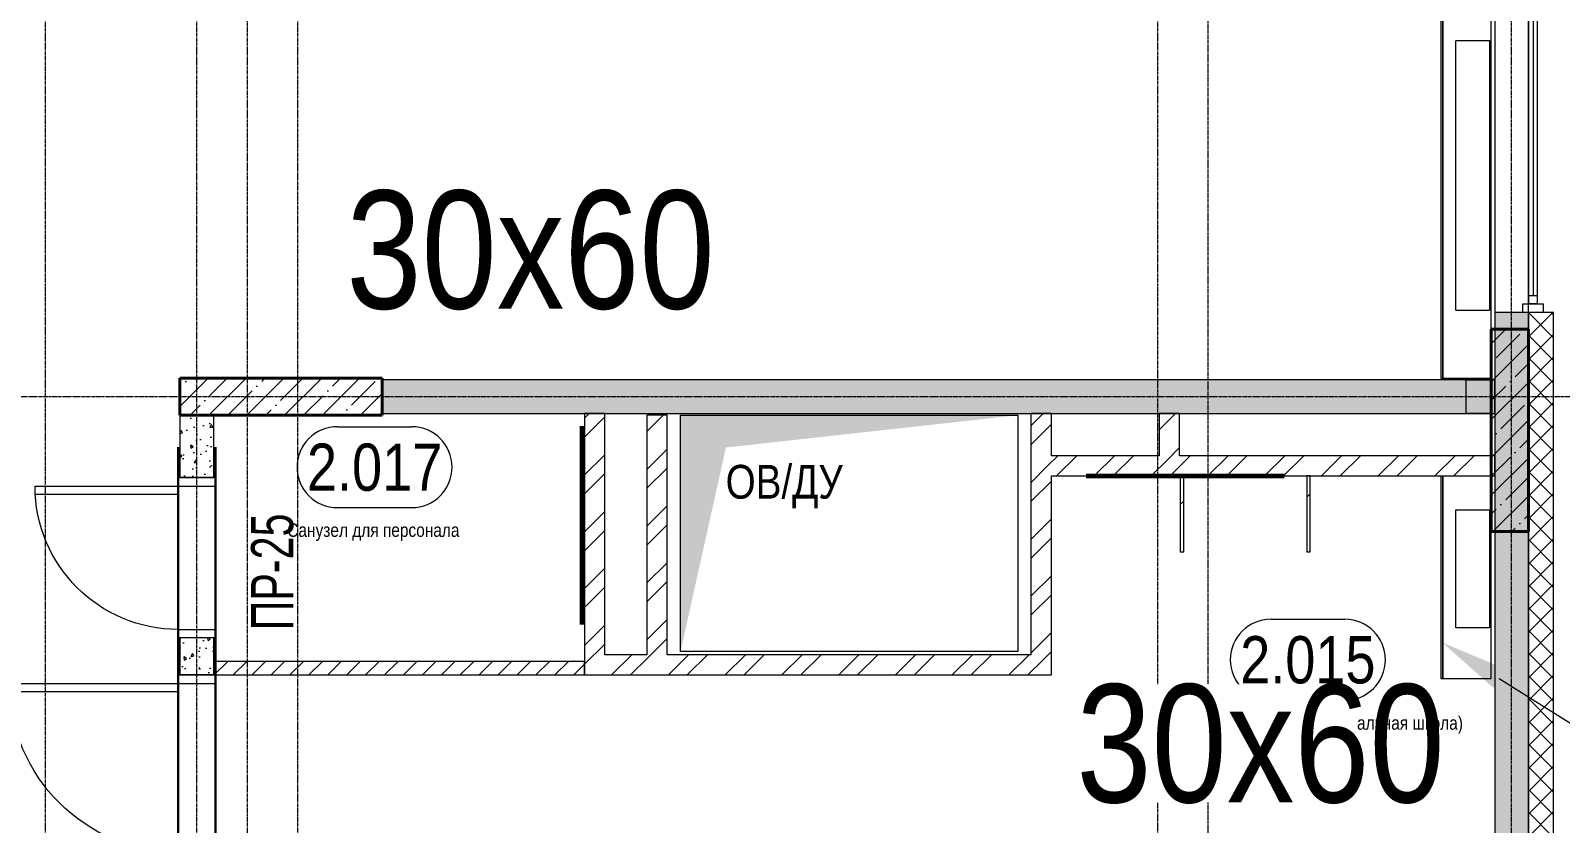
# Model space of a CAD drawing. Header units: millimetres. Extents: x -231292 to 573618, y -153144 to 564035.
# Drawn here: x 20197 to 29273, y 71900 to 76601 of the extents above; entities that cross this region are included whole.
import ezdxf
from ezdxf import colors
from ezdxf.entities.mleader import LeaderData, LeaderLine
from ezdxf.enums import TextEntityAlignment as Align
from ezdxf.math import Vec2, Vec3

# ---------------------------------------------------------------- set-up
doc = ezdxf.new("R2010")
doc.units = ezdxf.units.MM
doc.linetypes.add('CENTER2', pattern=[28.575, 19.05, -3.175, 3.175, -3.175])
doc.linetypes.add('HIDDEN2', pattern=[4.7625, 3.175, -1.5875])
doc.layers.get('0').update_dxf_attribs({"color": 250})
doc.layers.get('Defpoints').update_dxf_attribs({"color": 250})
for name, color, linetype, lineweight in [('11.10) плитка Установка люков', 190, 'Continuous', 60), ('A-Wall_Материал_Газоблок_Контур', 250, 'Continuous', 0), ('АР_Area', 250, 'Continuous', 5), ('АР_Двери', 250, 'Continuous', 9), ('АР_Колонны', 250, 'Continuous', 35), ('АР_Окна', 250, 'Continuous', 5), ('АР_Отопительные приборы', 250, 'HIDDEN2', 0), ('АР_Стены ГКЛ', 250, 'Continuous', 15), ('АР_Стены ЖБ', 250, 'Continuous', 35), ('АР_Стены кирпич', 250, 'Continuous', 20), ('АР_Стены ПЕНОблок', 250, 'Continuous', 20), ('АР_Утеплитель', 250, 'Continuous', 0), ('АР_Штриховка', 250, 'Continuous', 0), ('Зашивка радиаторов тип 1 (фанера и МДФ)', 250, 'Continuous', 0), ('Зашивка радиаторов тип 9 (до потолка_ облиц плитка)', 250, 'Continuous', 0), ('КМ_Фахверки', 250, 'Continuous', 80), ('ОВ_Отопление', 250, 'Continuous', 0), ('ОВ_Шахты', 250, 'Continuous', 5), ('Размеры зашивки ГКЛ', 250, 'Continuous', 0), ('РД_Оси_100', 250, 'Continuous', 0)]:
    doc.layers.add(name, color=color, linetype=linetype, lineweight=lineweight)
doc.layers.add('РД_Перемычка инж проемов', color=250, linetype='Continuous')
doc.layers.add('РД_Проем', color=250, linetype='Continuous', lineweight=0, plot=False)
doc.layers.add('РД_проем_инж перемыч_подсчет', color=250, linetype='Continuous', lineweight=30, plot=False)
doc.styles.add('Arial0', font='arial.ttf')
doc.styles.add('style1', font='ARIALN.TTF')
doc.styles.add('ккк', font='isocpeur.ttf', dxfattribs={"width": 0.85, "oblique": 15})
pattern_1 = [(45, (8883.4, 13229.69), (-112.2532, 112.2532), []), (45, (8995.66, 13229.69), (-112.2532, 112.2532), [198.4375, -39.6875, 0, -39.6875])]

# ---------------------------------------------------------------- blocks, each defined once
blk = doc.blocks.new('СОШ_2200_АР_ОСИ_М100_28.05.24')
at = {"layer": 'РД_Оси_100', "linetype": 'CENTER2'}
for p, q in [((20100, -6155), (20100, 139938.679)), ((29555, 61200), (-5954.958, 61200))]:
    blk.add_line(p, q, dxfattribs=at)
for points in [[(11400, 139938.679), (11400, -6155)], [(12000.12, -6155), (12300, -5755), (12300, 139538.679), (12000, 139938.679)], [(12600, -6155), (12600, 139938.679)], [(13200, -6155), (12900, -5755), (12900, 139538.679), (13220.167, 139939.357)], [(17850, 139938.679), (18000, 139538.679), (18000, -6194.092)], [(18300, -6196.31), (18300, 139538.679), (18450, 139938.679)]]:
    blk.add_lwpolyline(points, dxfattribs=at)
blk = doc.blocks.new('otv')
at = {"linetype": 'Continuous'}
blk.add_lwpolyline([(0, -1), (0, 0), (1, 0), (1, -1)], close=True, dxfattribs=at)
blk.add_solid([(0, -1), (0, 0), (0.1346, -0.1366), (1, 0)], dxfattribs=at)
blk = doc.blocks.new('otv_в_стене')
at = {"linetype": 'Continuous'}
blk.add_lwpolyline([(0, -1), (0, 0), (1, 0), (1, -1)], close=True, dxfattribs=at)
blk.add_solid([(0, -1), (0, 0), (0.5, -0.5), (1, 0)], dxfattribs=at)
blk = doc.blocks.new('MOK-МаркаПом_овал_ареал')
for p, q in [((-2.75, 3), (2.75, 3)), ((-2.75, -3), (2.75, -3))]:
    blk.add_line(p, q)
for centre, radius, start, end in [((-2.75, 0), 3, 90, 270), ((2.75, 0), 3, 270, 90), ((-3.75, 0), 3.5, 0, 0.001)]:
    blk.add_arc(centre, radius, start, end)
at = {"color": 0, "style": 'style1'}
blk.add_attdef('АР-ПОМЕЩЕНИЕ:НОМЕР', text='', height=3.5, dxfattribs=at).set_placement((0, 0), align=Align.MIDDLE)
at = {"layer": 'Defpoints', "color": 2, "style": 'style1'}
blk.add_attdef('АР-ПОМЕЩЕНИЕ:НАИМЕНОВАНИЕ', text='', height=1, dxfattribs=at).set_placement((-0.09, -4.81), align=Align.MIDDLE)
blk = doc.blocks.new('MOK-МаркаПеремычки')
at = {"color": 0, "style": 'ккк', "oblique": 15, "width": 0.85}
blk.add_attdef('АР-ПРОЕМ:ПЕРЕМЫЧКА', text='', height=2.5, dxfattribs=at).set_placement((0, 0), align=Align.MIDDLE)

msp = doc.modelspace()

# ---------------------------------------------------------------- hatches: boundary and pattern name
at = {"layer": 'АР_Штриховка', "linetype": 'Continuous', "lineweight": 0}
h = msp.add_hatch(dxfattribs=at)
h.set_pattern_fill('AR-CONC', color=256, angle=-360, style=0)
h.set_pattern_definition([(50, (8883.4, 13229.69), (182.18467, -15.9391), [19.05, -209.55]), (355, (8883.4, 13229.69), (-35.2434, 191.05685), [15.24, -167.6406]), (100.45144, (8898.58, 13228.36), (146.94125, 175.11775), [16.19, -178.09024]), (46.1842, (8883.4, 13280.49), (271.07904, -42.0423), [28.575, -314.325]), (96.63556, (8906, 13276.98), (237.4041, 247.4261), [24.285, -267.1356]), (351.18415, (8883.4, 13280.5), (237.4041, 247.4261), [22.86, -251.4597]), (21, (8908.8, 13267.79), (151.6144, -102.2652), [19.05, -209.55]), (326, (8908.8, 13267.79), (61.80203, 184.18797), [15.24, -167.64]), (71.45144, (8921.44, 13259.26), (213.4164, 81.92277), [16.19, -178.08994]), (37.5, (8883.4, 13229.686), (3.088603, 84.55504), [0, -165.608, 0, -170.18, 0, -168.275]), (7.5, (8883.4, 13229.69), (66.81966, 100.18057), [0, -97.028, 0, -161.798, 0, -64.135]), (327.5, (8826.76, 13229.686), (135.590595, -5.728744), [0, -63.5, 0, -198.12, 0, -262.89]), (317.5, (8801.36, 13229.69), (148.12918, 25.4265), [0, -82.55, 0, -131.572, 0, -186.69])])
h.paths.add_polyline_path([(29083.403, 81804.69), (28883.403, 82004.69), (28883.403, 80329.686), (29083.403, 80329.686)], flags=0)
h.paths.add_polyline_path([(29083.403, 79129.686), (28883.403, 79129.686), (28883.403, 78229.686), (29083.403, 78229.686)], flags=0)
h.paths.add_polyline_path([(29083.403, 74929.686), (28883.403, 74929.686), (28883.403, 64729.686), (29083.403, 64729.686)], flags=0)
h.paths.add_polyline_path([(29083.403, 63529.686), (28883.403, 63529.686), (28883.403, 62629.686), (29083.403, 62629.686)], flags=0)
h.paths.add_polyline_path([(29083.403, 61429.686), (28883.403, 61429.686), (28883.403, 60529.686), (29083.403, 60529.686)], flags=0)
h.paths.add_polyline_path([(29083.403, 57229.686), (28883.403, 57229.686), (28883.403, 55429.686), (29083.403, 55429.686)], flags=0)
h.paths.add_polyline_path([(29083.403, 54229.686), (28883.403, 54229.686), (28883.403, 53329.686), (29083.403, 53329.686)], flags=0)
h.paths.add_polyline_path([(29083.403, 52129.686), (28883.403, 52129.686), (28883.403, 51229.686), (29083.403, 51229.686)], flags=0)
h.paths.add_polyline_path([(29083.403, 47929.686), (28883.403, 47929.686), (28883.403, 46929.686), (29083.403, 46929.686)], flags=0)
h = msp.add_hatch(dxfattribs=at)
h.set_pattern_fill('ANSI37', color=256, scale=30, angle=-360, style=0)
h.set_pattern_definition([(45, (8883.4, 13229.69), (-67.35192, 67.35192), []), (135, (8883.4, 13229.69), (-67.35192, -67.35192), [])])
h.paths.add_polyline_path([(29233.403, 81654.69), (29083.403, 81804.69), (29083.403, 80329.686), (29233.403, 80329.686)], flags=0)
h.paths.add_polyline_path([(29233.403, 79129.686), (29083.403, 79129.686), (29083.403, 78229.686), (29233.403, 78229.686)], flags=0)
h.paths.add_polyline_path([(29233.403, 74929.686), (29083.403, 74929.686), (29083.403, 64729.686), (29233.403, 64729.686)], flags=0)
h.paths.add_polyline_path([(29233.403, 63529.686), (29083.403, 63529.686), (29083.403, 62629.686), (29233.403, 62629.686)], flags=0)
h.paths.add_polyline_path([(29233.403, 61429.686), (29083.403, 61429.686), (29083.403, 60529.686), (29233.403, 60529.686)], flags=0)
h.paths.add_polyline_path([(29233.403, 57229.686), (29083.403, 57229.686), (29083.403, 55429.686), (29233.403, 55429.686)], flags=0)
h.paths.add_polyline_path([(29233.403, 54229.686), (29083.403, 54229.686), (29083.403, 53329.686), (29233.403, 53329.686)], flags=0)
h.paths.add_polyline_path([(29233.403, 52129.686), (29083.403, 52129.686), (29083.403, 51229.686), (29233.403, 51229.686)], flags=0)
h.paths.add_polyline_path([(29233.403, 47929.686), (29083.403, 47929.686), (29083.403, 46929.686), (29233.403, 46929.686)], flags=0)
at = {"layer": 'АР_Штриховка', "linetype": 'Continuous', "lineweight": 5}
h = msp.add_hatch(dxfattribs=at)
h.set_pattern_fill('ANSI35', color=256, scale=25, style=0)
h.set_pattern_definition(pattern_1)
h.paths.add_polyline_path([(29083.403, 74829.686), (28863.403, 74829.686), (28863.403, 73629.686), (29083.403, 73629.686)], flags=0)
h = msp.add_hatch(dxfattribs=at)
h.set_pattern_fill('ANSI35', color=256, scale=25, style=0)
h.set_pattern_definition(pattern_1)
h.paths.add_polyline_path([(22283.403, 74319.686), (22283.403, 74539.686), (21083.403, 74539.686), (21083.403, 74319.686)], flags=0)
at = {"layer": 'АР_Штриховка', "linetype": 'Continuous', "lineweight": 0}
h = msp.add_hatch(dxfattribs=at)
h.set_pattern_fill('AR-CONC', color=256, angle=45, style=0)
h.set_pattern_definition([(95, (8883.4, 13229.69), (140.09465, 117.55338), [19.05, -209.55]), (40, (8883.4, 13229.69), (-160.01845, 110.17673), [15.24, -167.6406]), (145.45144, (8895.08, 13239.48), (-19.9238, 227.7301), [16.19, -178.09024]), (91.1842, (8847.48, 13265.6), (221.41024, 161.9534), [28.575, -314.325]), (141.63556, (8865.93, 13279.1), (-7.0866, 342.8268), [24.285, -267.1356]), (36.18415, (8847.48, 13265.6), (-7.0866, 342.8268), [22.86, -251.4597]), (66, (8874.42, 13274.59), (179.51998, 34.89515), [19.05, -209.55]), (11, (8874.42, 13274.59), (-86.5399, 173.9412), [15.24, -167.64]), (116.45145, (8889.38, 13277.5), (92.98005, 208.83634), [16.19, -178.08994]), (82.5, (8883.4, 13229.686), (-57.60547, 61.973414), [0, -165.608, 0, -170.18, 0, -168.275]), (52.5, (8883.4, 13229.69), (-23.58973, 118.087), [0, -97.028, 0, -161.798, 0, -64.135]), (12.5, (8843.35, 13189.634), (99.92786, 91.826196), [0, -63.5, 0, -198.12, 0, -262.89]), (2.5, (8825.39, 13171.67), (86.7639, 122.7224), [0, -82.55, 0, -131.572, 0, -186.69])])
h.paths.add_polyline_path([(28883.403, 74329.686), (28883.403, 74529.686), (22283.403, 74529.686), (22283.403, 74329.686)], flags=0)
h = msp.add_hatch(dxfattribs=at)
h.set_pattern_fill('AR-CONC', color=256, angle=-315, style=0)
h.set_pattern_definition([(95, (8883.4, 13229.69), (140.09465, 117.55338), [19.05, -209.55]), (40, (8883.4, 13229.69), (-160.01845, 110.17673), [15.24, -167.6406]), (145.45144, (8895.08, 13239.48), (-19.9238, 227.7301), [16.19, -178.09024]), (91.1842, (8847.48, 13265.6), (221.41024, 161.9534), [28.575, -314.325]), (141.63556, (8865.93, 13279.1), (-7.0866, 342.8268), [24.285, -267.1356]), (36.18415, (8847.48, 13265.6), (-7.0866, 342.8268), [22.86, -251.4597]), (66, (8874.42, 13274.59), (179.51998, 34.89515), [19.05, -209.55]), (11, (8874.42, 13274.59), (-86.5399, 173.9412), [15.24, -167.64]), (116.45145, (8889.38, 13277.5), (92.98005, 208.83634), [16.19, -178.08994]), (82.5, (8883.4, 13229.686), (-57.60547, 61.973414), [0, -165.608, 0, -170.18, 0, -168.275]), (52.5, (8883.4, 13229.69), (-23.58973, 118.087), [0, -97.028, 0, -161.798, 0, -64.135]), (12.5, (8843.35, 13189.634), (99.92786, 91.826196), [0, -63.5, 0, -198.12, 0, -262.89]), (2.5, (8825.39, 13171.67), (86.7639, 122.7224), [0, -82.55, 0, -131.572, 0, -186.69])])
h.paths.add_polyline_path([(21283.403, 74319.686), (21083.403, 74319.686), (21083.403, 73949.686), (21283.403, 73949.686)], flags=0)
h.paths.add_polyline_path([(21283.403, 72999.686), (21083.403, 72999.686), (21083.403, 72779.686), (21283.403, 72779.686)], flags=0)
h = msp.add_hatch(dxfattribs=at)
h.set_pattern_fill('ANSI32', color=256, scale=25, angle=-360, style=0)
h.set_pattern_definition([(45, (8883.4, 13229.69), (-168.3798, 168.3798), []), (45, (8995.66, 13229.69), (-168.3798, 168.3798), [])])
h.paths.add_polyline_path([(23603.403, 74329.686), (23483.403, 74329.686), (23483.403, 72779.686), (23603.403, 72899.686)], flags=0)
h = msp.add_hatch(dxfattribs=at)
h.set_pattern_fill('ANSI32', color=256, scale=25, angle=-360, style=0)
h.set_pattern_definition([(45, (8883.4, 13229.69), (-168.3798, 168.3798), []), (45, (8995.66, 13229.69), (-168.3798, 168.3798), [])])
h.paths.add_polyline_path([(23973.403, 74319.686), (23853.403, 74319.686), (23853.403, 72899.686), (23893.403, 72869.686), (23973.403, 72899.686)], flags=0)
h = msp.add_hatch(dxfattribs=at)
h.set_pattern_fill('ANSI32', color=256, scale=25, style=0)
h.set_pattern_definition([(45, (8883.4, 13229.69), (-168.3798, 168.3798), []), (45, (8995.66, 13229.69), (-168.3798, 168.3798), [])])
h.paths.add_polyline_path([(26133.403, 72899.686), (26213.403, 72869.686), (26253.403, 72899.686), (26253.403, 73959.686), (26223.403, 74039.686), (26133.403, 74079.686)], flags=0)
h.paths.add_polyline_path([(26133.403, 74079.686), (26223.403, 74039.686), (26253.403, 74079.686), (26253.403, 74329.686), (26133.403, 74329.686)], flags=0)
h = msp.add_hatch(dxfattribs=at)
h.set_pattern_fill('ANSI32', color=256, scale=25, style=0)
h.set_pattern_definition([(45, (8883.4, 13229.69), (-168.3798, 168.3798), []), (45, (8995.66, 13229.69), (-168.3798, 168.3798), [])])
h.paths.add_polyline_path([(26893.554, 74079.686), (26973.554, 74049.686), (27013.554, 74079.686), (27013.554, 74329.694), (26893.554, 74329.694)], flags=0)
h = msp.add_hatch(dxfattribs=at)
h.set_pattern_fill('ANSI32', color=256, scale=25, style=0)
h.set_pattern_definition([(45, (8883.4, 13229.69), (-168.3798, 168.3798), []), (45, (8995.66, 13229.69), (-168.3798, 168.3798), [])])
h.paths.add_polyline_path([(28883.403, 73959.686), (28883.403, 74079.686), (27013.554, 74079.686), (26973.554, 74049.686), (27013.554, 73959.686)], flags=0)
h.paths.add_polyline_path([(27013.554, 73959.686), (26973.554, 74049.686), (26893.554, 74079.686), (26253.403, 74079.686), (26223.403, 74039.686), (26253.403, 73959.686)], flags=0)
h = msp.add_hatch(dxfattribs=at)
h.set_pattern_fill('_U', color=256, scale=250, angle=-315, style=0, pattern_type=0)
h.set_pattern_definition([(45, (8883.4, 13229.69), (-176.7767, 176.7767), [])])
h.paths.add_polyline_path([(27038.403, 73959.686), (27018.403, 73959.686), (27018.403, 73509.686), (27038.403, 73509.686)], flags=0)
h = msp.add_hatch(dxfattribs=at)
h.set_pattern_fill('_U', color=256, scale=250, angle=45, style=0, pattern_type=0)
h.set_pattern_definition([(45, (8883.4, 13229.69), (-176.7767, 176.7767), [])])
h.paths.add_polyline_path([(27768.403, 73509.686), (27788.403, 73509.686), (27788.403, 73959.686), (27768.403, 73959.686)], flags=0)
h = msp.add_hatch(dxfattribs=at)
h.set_pattern_fill('ANSI32', color=256, scale=25, style=0)
h.set_pattern_definition([(45, (8883.4, 13229.69), (-168.3798, 168.3798), []), (45, (8995.66, 13229.69), (-168.3798, 168.3798), [])])
h.paths.add_polyline_path([(26253.403, 72899.686), (26213.403, 72869.686), (26253.403, 72779.686)], flags=0)
h.paths.add_polyline_path([(23603.403, 72899.686), (23483.403, 72779.686), (23853.403, 72779.686), (23893.403, 72869.686), (23853.403, 72899.686)], flags=0)
h.paths.add_polyline_path([(23973.403, 72899.686), (23893.403, 72869.686), (23853.403, 72779.686), (26253.403, 72779.686), (26213.403, 72869.686), (26133.403, 72899.686)], flags=0)
at = {"layer": 'АР_Штриховка', "linetype": 'Continuous', "lineweight": 0, "ltscale": 0.5}
h = msp.add_hatch(dxfattribs=at)
h.set_pattern_fill('ANSI31', color=256, scale=25, style=0)
h.set_pattern_definition([(45, (8883.4, 13229.69), (-56.1266, 56.1266), [])])
h.paths.add_polyline_path([(23483.403, 72779.686), (23483.403, 72859.686), (21283.403, 72859.686), (21283.403, 72779.686)], flags=0)

# ---------------------------------------------------------------- linework, layer by layer
at = {"layer": '11.10) плитка Установка люков'}
for points in [[(23466.952, 74254.192), (23466.952, 73078.117)], [(26458.973, 73959.686), (27635.048, 73959.686)]]:
    msp.add_lwpolyline(points, dxfattribs=at)
at = {"layer": 'A-Wall_Материал_Газоблок_Контур', "linetype": 'Continuous', "lineweight": 0}
msp.add_line((28883.403, 78229.686), (28883.403, 74929.686), dxfattribs=at)
at = {"layer": 'АР_Двери', "linetype": 'Continuous', "lineweight": 9}
for points in [[(21073.403, 73899.686), (21073.403, 73849.686), (20223.403, 73849.686), (20223.403, 73899.686)], [(21293.403, 73899.686), (21293.403, 73949.686), (21073.403, 73949.686), (21073.403, 73899.686)], [(21293.403, 73049.686), (21293.403, 72999.686), (21073.403, 72999.686), (21073.403, 73049.686)], [(21073.403, 72729.686), (21073.403, 72679.686), (20073.403, 72679.686), (20073.403, 72729.686)], [(21293.403, 72729.686), (21293.403, 72779.686), (21073.403, 72779.686), (21073.403, 72729.686)]]:
    msp.add_lwpolyline(points, close=True, dxfattribs=at)
at = {"layer": 'АР_Двери', "linetype": 'Continuous', "lineweight": 9, "extrusion": (0, 0, -1)}
for centre, radius in [((-21073.403, 73899.686), 850), ((-21073.403, 72729.686), 1000)]:
    msp.add_arc(centre, radius, 270, 0, dxfattribs=at)
at = {"layer": 'АР_Колонны', "linetype": 'HIDDEN2', "lineweight": 25}
for p, q in [((28863.403, 74829.686), (29083.403, 74829.686)), ((28863.403, 73629.686), (28863.403, 74829.686)), ((29083.403, 74829.686), (29083.403, 73629.686)), ((21083.403, 74539.686), (22283.403, 74539.686)), ((21083.403, 74319.686), (21083.403, 74539.686)), ((22283.403, 74539.686), (22283.403, 74319.686)), ((22283.403, 74319.686), (21083.403, 74319.686)), ((29083.403, 73629.686), (28863.403, 73629.686))]:
    msp.add_line(p, q, dxfattribs=at)
at = {"layer": 'АР_Колонны', "linetype": 'Continuous', "lineweight": 35}
for p, q in [((28863.403, 73629.686), (28863.403, 74829.686)), ((28863.403, 74829.686), (29083.403, 74829.686)), ((29083.403, 73629.686), (29083.403, 74829.686)), ((21083.403, 74319.686), (21083.403, 74539.686)), ((21083.403, 74539.686), (22283.403, 74539.686)), ((22283.403, 74319.686), (22283.403, 74539.686)), ((21083.403, 74319.686), (22283.403, 74319.686)), ((28863.403, 73629.686), (29083.403, 73629.686))]:
    msp.add_line(p, q, dxfattribs=at)
at = {"layer": 'АР_Окна', "linetype": 'Continuous', "lineweight": 5}
for p, q in [((28883.403, 78229.686), (28883.403, 74929.686)), ((29110.903, 78129.686), (29110.903, 75029.686)), ((29085.903, 75029.686), (29135.903, 75029.686))]:
    msp.add_line(p, q, dxfattribs=at)
for points in [[(29085.903, 78179.686), (29135.903, 78179.686), (29135.903, 74979.686), (29085.903, 74979.686)], [(29170.903, 74979.686), (29170.903, 74929.686), (29050.903, 74929.686), (29050.903, 74979.686)]]:
    msp.add_lwpolyline(points, close=True, dxfattribs=at)
at = {"layer": 'АР_Отопительные приборы'}
for points in [[(28853.403, 74941.357), (28653.403, 74941.357), (28653.403, 76541.357), (28853.403, 76541.357)], [(28853.403, 73059.686), (28653.403, 73059.686), (28653.403, 73759.686), (28853.403, 73759.686)]]:
    msp.add_lwpolyline(points, close=True, dxfattribs=at)
at = {"layer": 'АР_Стены ГКЛ', "linetype": 'Continuous', "lineweight": 15}
for p, q in [((27038.403, 73959.686), (27018.403, 73959.686)), ((27018.403, 73959.686), (27018.403, 73509.686)), ((27038.403, 73509.686), (27038.403, 73959.686)), ((27788.403, 73959.686), (27768.403, 73959.686)), ((27768.403, 73959.686), (27768.403, 73509.686)), ((27788.403, 73509.686), (27788.403, 73959.686)), ((27018.403, 73509.686), (27038.403, 73509.686)), ((27768.403, 73509.686), (27788.403, 73509.686))]:
    msp.add_line(p, q, dxfattribs=at)
at = {"layer": 'АР_Стены ЖБ', "linetype": 'Continuous', "lineweight": 40}
for p, q in [((29083.403, 74829.686), (28863.403, 74829.686)), ((28863.403, 74829.686), (28863.403, 73629.686)), ((29083.403, 73629.686), (29083.403, 74829.686)), ((22283.403, 74539.686), (21083.403, 74539.686)), ((21083.403, 74539.686), (21083.403, 74319.686)), ((22283.403, 74319.686), (22283.403, 74539.686)), ((21083.403, 74319.686), (22283.403, 74319.686)), ((28863.403, 73629.686), (29083.403, 73629.686))]:
    msp.add_line(p, q, dxfattribs=at)
at = {"layer": 'АР_Стены кирпич', "linetype": 'Continuous', "lineweight": 20}
for p, q in [((23603.403, 74329.686), (23483.403, 74329.686)), ((23483.403, 74329.686), (23483.403, 72779.686)), ((23603.403, 72899.686), (23603.403, 74329.686)), ((23973.403, 74319.686), (23853.403, 74319.686)), ((23853.403, 74319.686), (23853.403, 72899.686)), ((23973.403, 72899.686), (23973.403, 74319.686)), ((26253.403, 74329.686), (26133.403, 74329.686)), ((26133.403, 72899.686), (26133.403, 74329.686)), ((26253.403, 74079.686), (26253.403, 74329.686)), ((27013.554, 74329.694), (26893.554, 74329.694)), ((26893.554, 74329.694), (26893.554, 74079.686)), ((27013.554, 74079.686), (27013.554, 74329.694)), ((26893.554, 74079.686), (26253.403, 74079.686)), ((28883.403, 74079.686), (27013.554, 74079.686)), ((28883.403, 73959.686), (28883.403, 74079.686)), ((26253.403, 73959.686), (28883.403, 73959.686)), ((26253.403, 72899.686), (26253.403, 73959.686)), ((23853.403, 72899.686), (23603.403, 72899.686)), ((26133.403, 72899.686), (23973.403, 72899.686)), ((26253.403, 72779.686), (26253.403, 72899.686)), ((26253.403, 72899.686), (26253.403, 72899.686)), ((23483.403, 72779.686), (26253.403, 72779.686))]:
    msp.add_line(p, q, dxfattribs=at)
at = {"layer": 'АР_Стены ПЕНОблок', "linetype": 'Continuous', "lineweight": 20}
for p, q in [((29083.403, 74929.686), (28883.403, 74929.686)), ((28883.403, 74929.686), (28883.403, 64729.686)), ((29083.403, 64729.686), (29083.403, 74929.686)), ((28883.403, 74529.686), (22283.403, 74529.686)), ((22283.403, 74529.686), (22283.403, 74329.686)), ((28883.403, 74329.686), (28883.403, 74529.686)), ((21283.403, 74319.686), (21083.403, 74319.686)), ((21083.403, 74319.686), (21083.403, 73949.686)), ((21283.403, 73949.686), (21283.403, 74319.686)), ((22283.403, 74329.686), (28883.403, 74329.686)), ((21083.403, 73949.686), (21283.403, 73949.686)), ((21283.403, 72999.686), (21083.403, 72999.686)), ((21083.403, 72999.686), (21083.403, 72779.686)), ((21283.403, 72779.686), (21283.403, 72999.686)), ((23483.403, 72859.686), (21283.403, 72859.686)), ((21283.403, 72859.686), (21283.403, 72779.686)), ((23483.403, 72779.686), (23483.403, 72859.686)), ((21083.403, 72779.686), (21283.403, 72779.686)), ((21283.403, 72779.686), (23483.403, 72779.686))]:
    msp.add_line(p, q, dxfattribs=at)
at = {"layer": 'АР_Утеплитель', "linetype": 'Continuous', "lineweight": 0}
for p, q in [((29233.403, 74929.686), (29083.403, 74929.686)), ((29083.403, 74929.686), (29083.403, 64729.686)), ((29233.403, 64729.686), (29233.403, 74929.686))]:
    msp.add_line(p, q, dxfattribs=at)
at = {"layer": 'Зашивка радиаторов тип 1 (фанера и МДФ)', "linetype": 'Continuous', "lineweight": 0}
for p, q in [((28563.403, 80584.686), (28563.403, 74539.686)), ((28575.903, 80584.686), (28575.903, 74539.686)), ((28575.903, 74539.686), (28575.903, 80584.686)), ((28863.403, 74539.686), (28863.403, 80584.686)), ((28563.403, 74539.686), (28863.403, 74539.686))]:
    msp.add_line(p, q, dxfattribs=at)
at = {"layer": 'Зашивка радиаторов тип 9 (до потолка_ облиц плитка)', "linetype": 'Continuous', "lineweight": 0}
for p, q in [((28563.403, 73959.686), (28863.403, 73959.686)), ((28563.403, 73959.686), (28563.403, 72759.686)), ((28575.903, 73959.686), (28575.903, 72759.686)), ((28575.903, 72759.686), (28575.903, 73959.686)), ((28863.403, 72759.686), (28863.403, 73959.686)), ((28563.403, 72759.686), (28863.403, 72759.686))]:
    msp.add_line(p, q, dxfattribs=at)
at = {"layer": 'КМ_Фахверки', "lineweight": 5}
msp.add_lwpolyline([(79583.403, 81804.686), (103283.403, 81804.103), (103283.403, 13129.686), (123583.403, 13129.686), (123583.371, 148129.686), (81883.406, 148129.686), (81883.406, 142129.686), (46283.403, 142129.686), (46283.403, 113829.686), (8783.403, 113829.686), (8783.403, 26629.686), (36583.403, 26629.686), (36583.403, 39729.686), (29083.403, 39729.686), (29083.403, 81804.686), (54383.403, 81804.686), (54383.403, 13129.686), (92083.403, 13129.686), (92083.403, 26829.686), (74683.402, 26829.694), (74683.401, 81804.686), (79584.99, 81804.686)], dxfattribs=at)
at = {"layer": 'РД_Проем', "linetype": 'Continuous', "lineweight": 0}
for p, q in [((21073.403, 73949.686), (21073.403, 72999.686)), ((21293.403, 73949.686), (21293.403, 72999.686)), ((21073.403, 72779.686), (21073.403, 71679.686)), ((21293.403, 72779.686), (21293.403, 71679.686))]:
    msp.add_line(p, q, dxfattribs=at)
at = {"layer": 'РД_проем_инж перемыч_подсчет', "linetype": 'Continuous', "lineweight": 30}
for p, q in [((21073.403, 74129.686), (21073.403, 71679.686)), ((21293.403, 74129.686), (21293.403, 71679.686))]:
    msp.add_line(p, q, dxfattribs=at)

# ---------------------------------------------------------------- block references
at = {"layer": 'АР_Area', "linetype": 'Continuous', "lineweight": 5, "xscale": 80, "yscale": 80, "zscale": 80}
for p, values in [((22238.111, 74011.993), {'АР-ПОМЕЩЕНИЕ:НОМЕР': '2.017', 'АР-ПОМЕЩЕНИЕ:НАИМЕНОВАНИЕ': 'Санузел для персонала'}), ((27775.098, 72870.009), {'АР-ПОМЕЩЕНИЕ:НОМЕР': '2.015', 'АР-ПОМЕЩЕНИЕ:НАИМЕНОВАНИЕ': 'Санузел для мальчиков (начальная школа)'})]:
    msp.add_blockref('MOK-МаркаПом_овал_ареал', p, dxfattribs=at).add_auto_attribs(values)
at = {"layer": 'ОВ_Отопление', "xscale": 150, "yscale": 200}
msp.add_blockref('otv_в_стене', (28713.403, 74529.686), dxfattribs=at)
at = {"layer": 'ОВ_Шахты', "xscale": 2000, "yscale": 1400}
msp.add_blockref('otv', (24053.403, 74319.686), dxfattribs=at)
at = {"layer": 'РД_Оси_100'}
msp.add_blockref('СОШ_2200_АР_ОСИ_М100_28.05.24', (8883.403, 13229.686), dxfattribs=at)
at = {"layer": 'РД_Перемычка инж проемов', "linetype": 'Continuous', "lineweight": -3}
ref = msp.add_blockref('MOK-МаркаПеремычки', (21630.037, 73391.048, 200), dxfattribs=dict(at, xscale=100, yscale=100, zscale=100, rotation=89.99999999999999))
ref.add_attrib('АР-ПРОЕМ:ПЕРЕМЫЧКА', 'ПР-25', dxfattribs={"layer": '0', "color": 0, "height": 250, "rotation": 90, "style": 'Arial0', "width": 0.7}).set_placement((21630.037, 73391.048, 200), align=Align.MIDDLE)

# ---------------------------------------------------------------- texts
at = {"layer": 'ОВ_Шахты', "insert": (24668.479, 73896.343), "char_height": 200, "width": 3740.42675, "attachment_point": 5, "style": 'style1'}
msp.add_mtext('ОВ/ДУ', dxfattribs=at)

# ---------------------------------------------------------------- leaders
at = {"layer": 'Размеры зашивки ГКЛ'}
ml = msp.add_multileader_mtext('Standard', dxfattribs=at)
ml.set_content('\\pxsm1;Тип 9  ', color=(0, 0, 138), style='style1')
ml.set_leader_properties(color=256, linetype='ByLayer', lineweight=9)
ml.build(insert=Vec2(0, 0))
ml.multileader.update_dxf_attribs({"has_dogleg": 0, "text_left_attachment_type": 6, "text_right_attachment_type": 6, "text_bottom_attachment_type": 10, "dogleg_length": 25, "arrow_head_size": 400})
ctx = ml.context
ctx.base_point, ctx.char_height, ctx.arrow_head_size, ctx.landing_gap_size, ctx.plane_origin = Vec3(30171.191, 71964.686), 400, 400, 50, Vec3(19142.861, 77773.883)
ctx.left_attachment, ctx.right_attachment, ctx.top_attachment = 6, 6, 10
notes = []
notes.append((ctx, [(0, (1, 1, 0), (30146.191, 71964.686), (1, 0), 25, [(1, [(28571.736, 72972.686)], 0, [])])]))
ctx.mtext.insert, ctx.mtext.width, ctx.mtext.defined_height, ctx.mtext.line_spacing_factor, ctx.mtext.flow_direction = Vec3(30221.191, 72444.686), 1668.44707, 600, 0.3, 5
for ctx, leaders in notes:
    for number, flags, end, landing, length, lines in leaders:
        leader = LeaderData()
        leader.index, (leader.has_last_leader_line, leader.has_dogleg_vector, leader.attachment_direction) = number, flags
        leader.last_leader_point, leader.dogleg_vector, leader.dogleg_length = Vec3(end), Vec3(landing), length
        for number, points, colour, breaks in lines:
            line = LeaderLine()
            line.index, line.vertices, line.color, line.breaks = number, Vec3.list(points), colors.encode_raw_color(colour), breaks
            leader.lines.append(line)
        ctx.leaders.append(leader)

# ---------------------------------------------------------------- next in the draw order: texts
at = {"layer": '11.10) плитка Установка люков', "color": 176, "true_color": 0x00008a, "char_height": 700, "width": 1668.44707, "attachment_point": 1, "line_spacing_factor": 0.3, "style": 'style1', "bg_fill": 3, "box_fill_scale": 1, "bg_fill_color": 256, "bg_fill_transparency": 0}
for insert in [(22070.689, 75651.994), (26401.963, 72724.569)]:
    msp.add_mtext('\\pxsm1;30х60', dxfattribs=dict(at, insert=insert))

doc.saveas('drawing.dxf')
